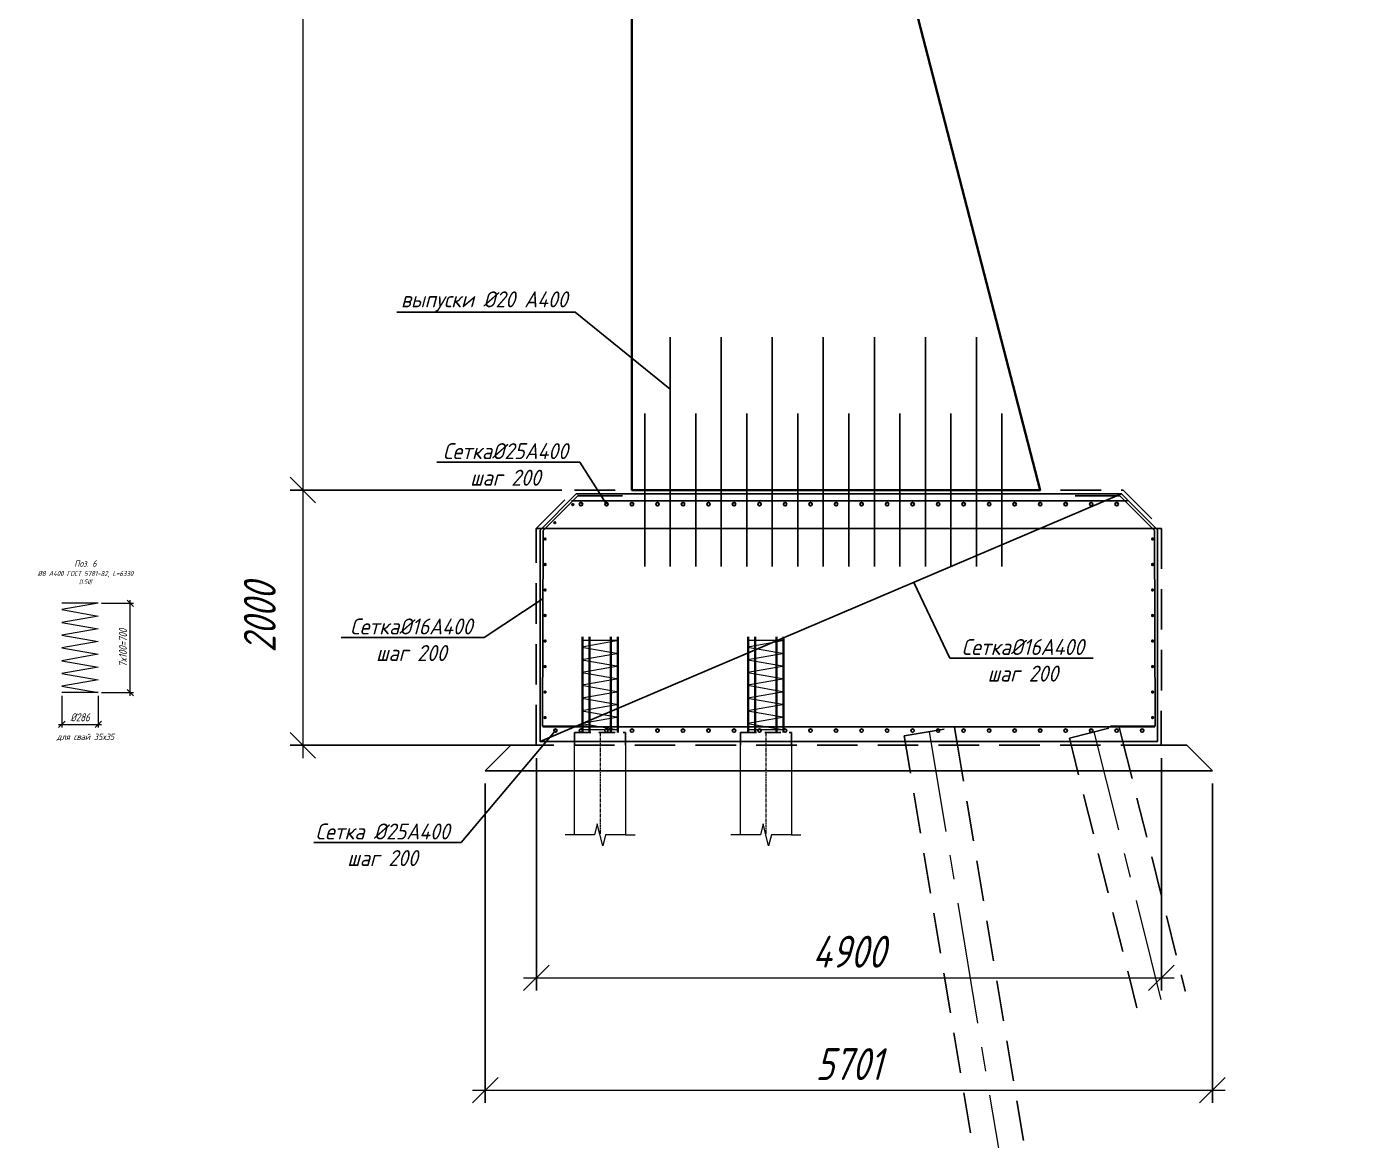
# Model space of a CAD drawing. Header units: millimetres. Extents: x 0 to 285450075, y -3000605 to 8125189010.
# Drawn here: x 6483574 to 6494067, y 159873 to 168600 of the extents above; entities that cross this region are included whole.
import ezdxf
from ezdxf import colors
from ezdxf.entities.mleader import LeaderData, LeaderLine
from ezdxf.math import Vec2, Vec3

# ---------------------------------------------------------------- set-up
doc = ezdxf.new("R2010")
doc.units = ezdxf.units.MM
for name, pattern in [('CENTER', [50.8, 31.75, -6.35, 6.35, -6.35]), ('невидимая', [9.525, 6.35, -3.175]), ('осевая', [2, 1.25, -0.25, 0.25, -0.25])]:
    doc.linetypes.add(name, pattern=pattern)
for name, color, linetype, lineweight in [('!!ТЕКСТ', 3, 'Continuous', 20), ('05_Доп.невидимые', 4, 'Continuous', 15), ('1-Оси', 1, 'CENTER', 20), ('ИС_Med_Арматура', 1, 'Continuous', 35), ('ИС_TXT_ЗГЛ', 1, 'Continuous', 35), ('ИС_АРМ_d8_A240', 111, 'Continuous', 18), ('ИС_Выноски', 3, 'Continuous', 18), ('ИС_ОПОР_Тон', 3, 'Continuous', 18), ('ИС_Основная', 7, 'Continuous', 35), ('ИС_Ось', 3, 'осевая', 18), ('ИС_Размер', 3, 'Continuous', 18), ('ИС_РЗМ', 3, 'Continuous', 18), ('ИС_Тонкая', 3, 'Continuous', 18), ('Тонкая', 3, 'Continuous', 15)]:
    doc.layers.add(name, color=color, linetype=linetype, lineweight=lineweight)
doc.layers.add('ИС_Невидимая', color=4, linetype='невидимая')
doc.styles.add('0', font='isocpeur.ttf', dxfattribs={"width": 0.8, "oblique": 15})
doc.styles.add('ISOCPEUR', font='isocpeur.ttf', dxfattribs={"width": 0.8, "oblique": 15, "height": 2.5})
doc.styles.add('ROMANS', font='isocpeur.ttf', dxfattribs={"width": 0.9, "oblique": 15})
doc.dimstyles.new('М100', dxfattribs={"dimscale": 100, "dimtxt": 2.5, "dimasz": 2, "dimexe": 1, "dimexo": 1, "dimgap": 0.8, "dimtad": 1, "dimdec": 0, "dimzin": 0, "dimdsep": 46, "dimtxsty": '0', "dimblk": 'OBLIQUE', "dimcen": 0.09, "dimdle": 1, "dimclrd": 256, "dimclre": 256, "dimclrt": 256, "dimadec": 4, "dimazin": 0, "dimtfac": 1, "dimtdec": 0, "dimtmove": 1, "dimatfit": 2, "dimfxl": 1, "dimtolj": 1, "dimtzin": 0, "dimlwd": -1, "dimarcsym": 0})
doc.dimstyles.new('М25', dxfattribs={"dimscale": 25, "dimtxt": 2.5, "dimasz": 2, "dimexe": 1, "dimexo": 1, "dimgap": 1, "dimtad": 1, "dimdec": 0, "dimtxsty": '0', "dimblk1": 'OBLIQUE', "dimblk2": 'OBLIQUE', "dimsah": 1, "dimcen": 2.5, "dimdle": 1, "dimclrd": 256, "dimclre": 256, "dimclrt": 256, "dimaunit": 1, "dimadec": 0, "dimazin": 0, "dimtfac": 0.75, "dimtdec": 0, "dimtmove": 1, "dimatfit": 2, "dimldrblk": 'OBLIQUE', "dimfxl": 1, "dimtolj": 1, "dimtzin": 0, "dimlwd": -1, "dimlwe": -1, "dimarcsym": 0})

# ---------------------------------------------------------------- blocks, each defined once
blk = doc.blocks.new('_OBLIQUE')
at = {"color": 0, "linetype": 'ByBlock', "lineweight": -2}
blk.add_line((0.5, 0.5), (-0.5, -0.5), dxfattribs=at)
blk = doc.blocks.new('*D912')
at = {"layer": 'Defpoints', "color": 0, "linetype": 'Continuous', "transparency": 16777216}
for p in [(6488070, 173469), (6485738, 164969), (6487869, 164969)]:
    blk.add_point(p, dxfattribs=at)
at = {"layer": 'ИС_Размер', "transparency": 16777216}
blk.add_line((6485738, 173569), (6485738, 164869), dxfattribs=at)
at = {"layer": 'ИС_Размер', "lineweight": -2, "transparency": 16777216}
for p, q in [((6487970, 173469), (6485638, 173469)), ((6487769, 164969), (6485638, 164969))]:
    blk.add_line(p, q, dxfattribs=at)
at = {"layer": 'ИС_Размер', "linetype": 'Continuous', "transparency": 16777216, "xscale": 200, "yscale": 200, "zscale": 200}
for p, rotation in [((6485738, 173469), 90), ((6485738, 164969), 270)]:
    blk.add_blockref('_OBLIQUE', p, dxfattribs=dict(at, rotation=rotation))
at = {"layer": 'ИС_Размер', "linetype": 'Continuous', "transparency": 16777216, "insert": (6485533, 169219), "char_height": 250, "attachment_point": 5, "rotation": 90, "style": '0'}
blk.add_mtext('\\A1;8500', dxfattribs=at)
blk = doc.blocks.new('*D1007')
at = {"layer": 'Defpoints', "color": 0, "linetype": 'Continuous', "transparency": 16777216}
for p in [(6487869, 164969), (6485738, 162969), (6487569, 162969)]:
    blk.add_point(p, dxfattribs=at)
at = {"layer": 'ИС_Размер', "transparency": 16777216}
blk.add_line((6485738, 165069), (6485738, 162869), dxfattribs=at)
at = {"layer": 'ИС_Размер', "lineweight": -2, "transparency": 16777216}
for p, q in [((6487769, 164969), (6485638, 164969)), ((6487469, 162969), (6485638, 162969))]:
    blk.add_line(p, q, dxfattribs=at)
at = {"layer": 'ИС_Размер', "linetype": 'Continuous', "transparency": 16777216, "xscale": 200, "yscale": 200, "zscale": 200}
for p, rotation in [((6485738, 164969), 90), ((6485738, 162969), 270)]:
    blk.add_blockref('_OBLIQUE', p, dxfattribs=dict(at, rotation=rotation))
at = {"layer": 'ИС_Размер', "linetype": 'Continuous', "transparency": 16777216, "insert": (6485401, 163969), "char_height": 250, "attachment_point": 5, "rotation": 90, "style": '0'}
blk.add_mtext('\\A1;2000', dxfattribs=at)
blk = doc.blocks.new('*U704')
at = {"layer": '1-Оси', "ltscale": 30, "transparency": 33554687}
blk.add_lwpolyline([(0, -7254), (0, 7254)], dxfattribs=at)
at = {"layer": 'ИС_Невидимая', "ltscale": 50}
blk.add_lwpolyline([(-200, 7146), (-200, 7254), (200, 7254), (200, 7146), (200, -6854), (30, -7254), (-30, -7254), (-200, -6854), (-200, 7146)], dxfattribs=at)
blk = doc.blocks.new('*U705')
at = {"color": 0, "linetype": 'ByBlock', "lineweight": -2, "transparency": 16777216}
blk.add_blockref('*U704', (0, 0), dxfattribs=at)
blk = doc.blocks.new('*U703')
at = {"layer": '1-Оси', "ltscale": 30, "transparency": 33554687}
blk.add_lwpolyline([(0, -7254), (0, 7254)], dxfattribs=at)
at = {"layer": 'ИС_Невидимая', "ltscale": 50}
blk.add_lwpolyline([(-200, 7146), (-200, 7254), (200, 7254), (200, 7146), (200, -6854), (30, -7254), (-30, -7254), (-200, -6854), (-200, 7146)], dxfattribs=at)
blk = doc.blocks.new('*U702')
at = {"color": 0, "linetype": 'ByBlock', "lineweight": -2, "transparency": 16777216}
blk.add_blockref('*U703', (0, 0), dxfattribs=at)
blk = doc.blocks.new('*D996')
at = {"layer": 'Defpoints', "color": 0, "linetype": 'Continuous', "transparency": 16777216}
for p in [(6487569, 162969), (6492469, 162968), (6492469, 161146)]:
    blk.add_point(p, dxfattribs=at)
at = {"layer": 'ИС_Размер', "lineweight": -2, "transparency": 16777216}
for p, q in [((6487569, 162869), (6487569, 161046)), ((6492469, 162868), (6492469, 161046))]:
    blk.add_line(p, q, dxfattribs=at)
at = {"layer": 'ИС_Размер', "transparency": 16777216}
blk.add_line((6487469, 161146), (6492569, 161146), dxfattribs=at)
at = {"layer": 'ИС_Размер', "linetype": 'Continuous', "transparency": 16777216, "xscale": 200, "yscale": 200, "zscale": 200, "rotation": 180}
blk.add_blockref('_OBLIQUE', (6487569, 161146), dxfattribs=at)
at = {"layer": 'ИС_Размер', "linetype": 'Continuous', "transparency": 16777216, "xscale": 200, "yscale": 200, "zscale": 200}
blk.add_blockref('_OBLIQUE', (6492469, 161146), dxfattribs=at)
at = {"layer": 'ИС_Размер', "linetype": 'Continuous', "transparency": 16777216, "insert": (6490019, 161351), "char_height": 250, "attachment_point": 5, "style": '0'}
blk.add_mtext('\\A1;4900', dxfattribs=at)
blk = doc.blocks.new('*D908')
at = {"layer": 'Defpoints', "color": 0, "linetype": 'Continuous', "transparency": 16777216}
for p in [(6487169, 162769), (6492869, 162769), (6492869, 160265)]:
    blk.add_point(p, dxfattribs=at)
at = {"layer": 'ИС_Размер', "lineweight": -2, "transparency": 16777216}
for p, q in [((6487169, 162669), (6487169, 160165)), ((6492869, 162669), (6492869, 160165))]:
    blk.add_line(p, q, dxfattribs=at)
at = {"layer": 'ИС_Размер', "transparency": 16777216}
blk.add_line((6487069, 160265), (6492969, 160265), dxfattribs=at)
at = {"layer": 'ИС_Размер', "linetype": 'Continuous', "transparency": 16777216, "xscale": 200, "yscale": 200, "zscale": 200, "rotation": 180}
blk.add_blockref('_OBLIQUE', (6487169, 160265), dxfattribs=at)
at = {"layer": 'ИС_Размер', "linetype": 'Continuous', "transparency": 16777216, "xscale": 200, "yscale": 200, "zscale": 200}
blk.add_blockref('_OBLIQUE', (6492869, 160265), dxfattribs=at)
at = {"layer": 'ИС_Размер', "linetype": 'Continuous', "transparency": 16777216, "insert": (6490019, 160470), "char_height": 250, "attachment_point": 5, "style": '0'}
blk.add_mtext('\\A1;5701', dxfattribs=at)
blk = doc.blocks.new('*U723')
at = {"color": 1}
for radius in [12.5, 13.5]:
    blk.add_circle((0, 0), radius, dxfattribs=at)
blk = doc.blocks.new('*U724')
at = {"color": 0, "linetype": 'ByBlock', "lineweight": -2, "transparency": 16777216}
for p in [(0, 0), (200, 0), (400, 0), (600, 0), (800, 0), (1000, 0), (1200, 0), (1400, 0), (1600, 0), (1800, 0), (2000, 0), (2200, 0), (2400, 0), (2600, 0), (2800, 0), (3000, 0), (3200, 0), (3400, 0), (3600, 0), (3800, 0), (4000, 0), (4200, 0), (4400, 0), (4600, 0)]:
    blk.add_blockref('*U723', p, dxfattribs=at)
blk = doc.blocks.new('*U753')
at = {"color": 6}
for radius in [7, 6]:
    blk.add_circle((0, 0), radius, dxfattribs=at)
blk = doc.blocks.new('*U722')
at = {"color": 0, "linetype": 'ByBlock', "lineweight": -2, "transparency": 16777216}
for p in [(0, 0), (0, -200), (0, -400), (0, -600), (0, -800), (0, -1000), (0, -1200), (0, -1400)]:
    blk.add_blockref('*U753', p, dxfattribs=at)
blk = doc.blocks.new('*U611')
at = {"color": 0, "linetype": 'ByBlock', "lineweight": -2}
for p, q in [((0, 0), (-3, 0)), ((6.38, 0), (0, 0)), ((16.26, 0), (9.88, 0)), ((16.26, 0), (19.26, 0))]:
    blk.add_line(p, q, dxfattribs=at)
blk.add_lwpolyline([(9.88, 0), (9, -3.5), (7.25, 3.5), (6.38, 0)], dxfattribs=at)
blk = doc.blocks.new('*U610')
at = {"color": 0, "linetype": 'ByBlock', "lineweight": -2}
for p, q in [((0, 0), (-3, 0)), ((6.38, 0), (0, 0)), ((16.26, 0), (9.88, 0)), ((16.26, 0), (19.26, 0))]:
    blk.add_line(p, q, dxfattribs=at)
blk.add_lwpolyline([(9.88, 0), (9, -3.5), (7.25, 3.5), (6.38, 0)], dxfattribs=at)
blk = doc.blocks.new('*U725')
at = {"color": 1}
for radius in [12.5, 13.5]:
    blk.add_circle((0, 0), radius, dxfattribs=at)
blk = doc.blocks.new('*U726')
at = {"color": 0, "linetype": 'ByBlock', "lineweight": -2, "transparency": 16777216}
for p in [(0, 0), (200, 0), (400, 0), (600, 0), (800, 0), (1000, 0), (1200, 0), (1400, 0), (1600, 0), (1800, 0), (2000, 0), (2200, 0), (2400, 0), (2600, 0), (2800, 0), (3000, 0), (3200, 0), (3400, 0), (3600, 0), (3800, 0), (4000, 0), (4200, 0)]:
    blk.add_blockref('*U725', p, dxfattribs=at)
blk = doc.blocks.new('*U727')
at = {"color": 6}
for radius in [7, 6]:
    blk.add_circle((0, 0), radius, dxfattribs=at)
blk = doc.blocks.new('*U728')
at = {"color": 0, "linetype": 'ByBlock', "lineweight": -2, "transparency": 16777216}
for p in [(0, 0), (0, -200), (0, -400), (0, -600), (0, -800), (0, -1000), (0, -1200), (0, -1400)]:
    blk.add_blockref('*U727', p, dxfattribs=at)
blk = doc.blocks.new('*U758')
at = {"layer": 'ИС_АРМ_d8_A240', "ltscale": 1000}
for p, q in [((143, 50), (-143, 0)), ((-143, 0), (143, -50))]:
    blk.add_line(p, q, dxfattribs=at)
blk = doc.blocks.new('*U759')
at = {"layer": 'ИС_Med_Арматура', "color": 0, "linetype": 'ByBlock', "lineweight": -2, "transparency": 16777216}
for p in [(0, 600), (0, 500), (0, 400), (0, 300), (0, 200), (0, 100), (0, 0)]:
    blk.add_blockref('*U758', p, dxfattribs=at)
blk = doc.blocks.new('*U749')
at = {"layer": 'ИС_Med_Арматура', "ltscale": 1000}
for p, q in [((-138, 375), (-138, -375)), ((-84, 375), (-84, -375)), ((84, 375), (84, -375)), ((138, 375), (138, -375))]:
    blk.add_line(p, q, dxfattribs=at)
at = {"layer": 'ИС_АРМ_d8_A240', "ltscale": 1000}
for p, q in [((143, 345), (-143, 345)), ((143, -355), (-143, -355))]:
    blk.add_line(p, q, dxfattribs=at)
at = {"layer": 'ИС_Med_Арматура'}
blk.add_blockref('*U759', (0, -305), dxfattribs=at)
blk = doc.blocks.new('*U750')
at = {"layer": '05_Доп.невидимые', "color": 0, "linetype": 'ByBlock', "lineweight": -2, "transparency": 16777216}
for p in [(0, 0), (1300, 0)]:
    blk.add_blockref('*U749', p, dxfattribs=at)
blk = doc.blocks.new('*U751')
at = {"layer": 'ИС_АРМ_d8_A240', "ltscale": 1000}
for p, q in [((143, 50), (-143, 0)), ((-143, 0), (143, -50))]:
    blk.add_line(p, q, dxfattribs=at)
blk = doc.blocks.new('*U752')
at = {"layer": 'ИС_Med_Арматура', "color": 0, "linetype": 'ByBlock', "lineweight": -2, "transparency": 16777216}
for p in [(0, 600), (0, 500), (0, 400), (0, 300), (0, 200), (0, 100), (0, 0)]:
    blk.add_blockref('*U751', p, dxfattribs=at)
blk = doc.blocks.new('*D909')
at = {"layer": 'Defpoints', "color": 0, "ltscale": 1000, "transparency": 16777216}
for p in [(6483849, 163382), (6484135, 163382), (6484135, 163132)]:
    blk.add_point(p, dxfattribs=at)
at = {"layer": 'ИС_РЗМ', "ltscale": 1000, "transparency": 16777216}
for p, q in [((6483849, 163357), (6483849, 163107)), ((6484135, 163357), (6484135, 163107)), ((6483824, 163132), (6484160, 163132))]:
    blk.add_line(p, q, dxfattribs=at)
at = {"layer": 'ИС_РЗМ', "ltscale": 1000, "transparency": 16777216, "xscale": 50, "yscale": 50, "zscale": 50, "rotation": 180}
blk.add_blockref('_OBLIQUE', (6483849, 163132), dxfattribs=at)
at = {"layer": 'ИС_РЗМ', "ltscale": 1000, "transparency": 16777216, "xscale": 50, "yscale": 50, "zscale": 50}
blk.add_blockref('_OBLIQUE', (6484135, 163132), dxfattribs=at)
at = {"layer": 'ИС_РЗМ', "ltscale": 1000, "transparency": 16777216, "insert": (6483992, 163188), "char_height": 62.5, "attachment_point": 5, "style": '0'}
blk.add_mtext('\\A1;%%C286', dxfattribs=at)
blk = doc.blocks.new('*D910')
at = {"layer": 'Defpoints', "color": 0, "ltscale": 1000, "transparency": 16777216}
for p in [(6484135, 164082), (6484385, 164082), (6484135, 163382)]:
    blk.add_point(p, dxfattribs=at)
at = {"layer": 'ИС_РЗМ', "ltscale": 1000, "transparency": 16777216}
for p, q in [((6484160, 164082), (6484410, 164082)), ((6484385, 163357), (6484385, 164107)), ((6484160, 163382), (6484410, 163382))]:
    blk.add_line(p, q, dxfattribs=at)
at = {"layer": 'ИС_РЗМ', "ltscale": 1000, "transparency": 16777216, "xscale": 50, "yscale": 50, "zscale": 50}
for p, rotation in [((6484385, 164082), 90), ((6484385, 163382), 270)]:
    blk.add_blockref('_OBLIQUE', p, dxfattribs=dict(at, rotation=rotation))
at = {"layer": 'ИС_РЗМ', "ltscale": 1000, "transparency": 16777216, "insert": (6484328, 163732), "char_height": 62.5, "attachment_point": 5, "rotation": 90, "style": '0'}
blk.add_mtext('\\A1;7x100=700', dxfattribs=at)
blk = doc.blocks.new('_None')

msp = doc.modelspace()

# ---------------------------------------------------------------- linework, layer by layer
at = {"color": 6}
for points in [[(6488618.8559, 164368.6776), (6488618.8693, 166168.6776)], [(6489018.8559, 164368.6776), (6489018.8693, 166168.6776)], [(6489418.8559, 164368.6776), (6489418.8693, 166168.6776)], [(6489818.8559, 164368.6776), (6489818.8693, 166168.6776)], [(6490218.8559, 164368.6776), (6490218.8693, 166168.6776)], [(6490618.8559, 164368.6746), (6490618.8693, 166168.6746)], [(6491018.8559, 164368.6716), (6491018.8693, 166168.6716)], [(6488418.8559, 164368.6776), (6488418.8648, 165568.6776)], [(6488818.8559, 164368.6776), (6488818.8648, 165568.6776)], [(6489218.8559, 164368.6776), (6489218.8648, 165568.6776)], [(6489618.8559, 164368.6776), (6489618.8648, 165568.6776)], [(6490018.8559, 164368.6776), (6490018.8648, 165568.6776)], [(6490418.8559, 164368.6776), (6490418.8648, 165568.6776)], [(6490818.8559, 164368.6746), (6490818.8648, 165568.6746)], [(6491218.8559, 164368.6716), (6491218.8648, 165568.6716)], [(6488244.3206, 164923.6892), (6487894.3206, 164923.6892), (6487623.3508, 164652.6634), (6487618.6079, 163118.7201), (6487968.6079, 163118.7201)], [(6491793.6485, 164923.6892), (6492143.6485, 164923.6892), (6492414.6183, 164652.6634), (6492419.3612, 163118.7201), (6492069.3612, 163118.7201)]]:
    msp.add_lwpolyline(points, dxfattribs=at)
at = {"color": 5}
msp.add_lwpolyline([(6487598.6079, 164655.9208), (6487881.0446, 164938.6893), (6492156.5792, 164938.693), (6492439.0029, 164656.2692), (6492438.656, 162997.6742), (6487598.6079, 162998.6867)], close=True, dxfattribs=at)
for points in [[(6487598.6079, 162998.6867), (6492156.5792, 164938.693)], [(6487568.6079, 162968.693), (6487368.6079, 162968.693), (6487168.6079, 162768.693)], [(6492469.3612, 162968.693), (6492669.3612, 162968.693), (6492869.3612, 162768.693)], [(6487168.6079, 162768.693), (6492869.3612, 162768.693)]]:
    msp.add_lwpolyline(points, dxfattribs=at)
at = {"color": 1}
for points in [[(6487843.8948, 164885.1892), (6492202.5093, 164885.1892)], [(6487618.6389, 163113.7201), (6492418.6802, 163113.3207)]]:
    msp.add_lwpolyline(points, dxfattribs=at)
at = {"color": 6}
for centre in [(6487855.3517, 164855.0108), (6487713.945, 164713.5748)]:
    msp.add_circle(centre, 7, dxfattribs=at)
at = {"layer": 'ИС_АРМ_d8_A240', "ltscale": 1000}
for p, q in [((6484134.6247, 164081.6698), (6483848.6247, 164081.6698)), ((6484134.6247, 163381.6698), (6483848.6247, 163381.6698))]:
    msp.add_line(p, q, dxfattribs=at)
at = {"layer": 'ИС_Невидимая', "ltscale": 50}
for points in [[(6492469.0055, 164668.693), (6487568.9635, 164668.693), (6487868.6079, 164968.6892), (6492169.0055, 164968.693)], [(6492468.6499, 162968.693), (6487568.6079, 162968.693), (6487568.9635, 164668.693), (6492469.0055, 164668.693)]]:
    msp.add_lwpolyline(points, close=True, dxfattribs=at)
at = {"layer": 'ИС_Невидимая', "ltscale": 20}
for points in [[(6487868.8784, 162968.697), (6487868.8784, 163068.697), (6488268.845, 163068.7492), (6488268.845, 162968.7492)], [(6489168.8784, 162968.697), (6489168.8784, 163068.697), (6489568.845, 163068.7492), (6489568.845, 162968.7492)]]:
    msp.add_lwpolyline(points, dxfattribs=at)
at = {"layer": 'ИС_ОПОР_Тон', "ltscale": 500}
for points in [[(6487868.858, 162268.1522), (6487868.8784, 162968.697)], [(6488268.845, 162968.697), (6488268.845, 162268.1522)], [(6489168.858, 162268.1482), (6489168.8784, 162968.693)], [(6489568.845, 162968.693), (6489568.845, 162268.1482)]]:
    msp.add_lwpolyline(points, dxfattribs=at)
at = {"layer": 'ИС_Основная'}
msp.add_lwpolyline([(6489319.1905, 173468.688), (6491518.8603, 164968.6918), (6488318.8603, 164968.6935), (6488319.3804, 173468.688)], dxfattribs=at)
at = {"layer": 'ИС_Ось', "ltscale": 20}
for points in [[(6488068.8617, 163068.7231), (6488068.8385, 162268.1688)], [(6489368.8617, 163068.7191), (6489368.8385, 162268.1648)]]:
    msp.add_lwpolyline(points, dxfattribs=at)

# ---------------------------------------------------------------- block references
for name, p in [('*U726', (6487918.9145, 164858.1869)), ('*U722', (6487637.6699, 164585.6918)), ('*U724', (6487718.653, 163083.7201))]:
    msp.add_blockref(name, p)
at = {"xscale": -1}
msp.add_blockref('*U728', (6492400.2992, 164585.6918), dxfattribs=at)
at = {"color": 40, "true_color": 0xf8d731}
for name, p, rotation in [('*U702', (6491843.2296, 155920.0779), 9.462322178601521), ('*U705', (6493701.5768, 156036.2066), 14.03620227111993)]:
    msp.add_blockref(name, p, dxfattribs=dict(at, rotation=rotation))
at = {"layer": '05_Доп.невидимые'}
msp.add_blockref('*U750', (6488068.8621, 163443.7231), dxfattribs=at)
at = {"layer": 'ИС_Med_Арматура'}
msp.add_blockref('*U752', (6483991.6247, 163431.6698), dxfattribs=at)
at = {"layer": 'ИС_Тонкая', "xscale": 24.62300410485155, "yscale": 24.62300410485155, "zscale": 24.62300410485155}
for name, p in [('*U611', (6487868.5488, 162268.0144)), ('*U610', (6489168.5488, 162268.0104))]:
    msp.add_blockref(name, p, dxfattribs=at)

# ---------------------------------------------------------------- texts
at = {"layer": 'ИС_TXT_ЗГЛ', "insert": (6483584.2215, 164418.0912), "char_height": 50, "width": 899.371704, "attachment_point": 1, "style": '0', "bg_fill": 3, "box_fill_scale": 1.2, "bg_fill_color": 256, "bg_fill_transparency": 3939377}
msp.add_mtext('\\pxqc;Поз. 6\\P{\\H0.8x;%%C8 A400 ГОСТ 5781-82, L=6330}\\P{\\H0.7x;(1:50) }', dxfattribs=at)

# ---------------------------------------------------------------- dimensions: what is measured, and where the dimension line sits
at = {"layer": 'ИС_Размер', "linetype": 'Continuous'}
dim = msp.add_linear_dim(base=(6485737.8592, 164968.6892), p1=(6488069.6638, 173468.688), p2=(6487868.6079, 164968.6892), angle=90, dimstyle='М100', dxfattribs=at)
dim.commit()
dim.dimension.update_dxf_attribs({"geometry": '*D912', "text_midpoint": (6485532.8592, 169218.6886)})
dim = msp.add_linear_dim(base=(6485737.8592, 162968.693), p1=(6487868.6079, 164968.6892), p2=(6487568.6079, 162968.693), angle=90, dimstyle='М100', dxfattribs=at)
dim.commit()
dim.dimension.update_dxf_attribs({"geometry": '*D1007', "text_midpoint": (6485606.3272, 163968.6911), "dimtype": 160})
at = {"layer": 'ИС_РЗМ', "ltscale": 1000}
dim = msp.add_linear_dim(base=(6484384.6247, 164081.6698), p1=(6484134.6247, 163381.6698), p2=(6484134.6247, 164081.6698), angle=90, text='7x100=<>', dimstyle='М25', dxfattribs=at)
dim.commit()
dim.dimension.update_dxf_attribs({"geometry": '*D910', "text_midpoint": (6484328.3747, 163731.6698)})
dim = msp.add_linear_dim(base=(6484134.6247, 163131.6698), p1=(6483848.6247, 163381.6698), p2=(6484134.6247, 163381.6698), text='%%C<>', dimstyle='М25', dxfattribs=at)
dim.commit()
dim.dimension.update_dxf_attribs({"geometry": '*D909', "text_midpoint": (6483991.6247, 163187.9198)})

# ---------------------------------------------------------------- leaders
at = {"layer": 'Тонкая', "color": 3}
ml = msp.add_multileader_mtext('Standard', dxfattribs=at)
ml.set_content('{\\C256;выпуски %%C20 А400 }', color=4, style='ROMANS')
ml.set_leader_properties(color=256)
ml.set_arrow_properties(name='NONE')
ml.build(insert=Vec2(0, 0))
ml.multileader.update_dxf_attribs({"text_left_attachment_type": 6, "text_right_attachment_type": 6, "arrow_head_size": 600})
ctx = ml.context
ctx.base_point, ctx.char_height, ctx.arrow_head_size, ctx.plane_origin = Vec3(6486456.338, 166363.7822), 125, 600, Vec3(6487031.6931, 167812.4871)
ctx.left_attachment, ctx.right_attachment, ctx.text_align_type = 6, 6, 1
notes = []
notes.append((ctx, [(1, (1, 1, 0), (6487873.5626, 166363.7822), (-1, 0), 8, [(0, [(6488618.8662, 165759.2524)], 0, [])])]))
ctx.mtext.insert, ctx.mtext.width, ctx.mtext.alignment, ctx.mtext.flow_direction = Vec3(6487160.9503, 166526.2822), 1694.855821, 2, 5
ml = msp.add_multileader_mtext('Standard', dxfattribs=at)
ml.set_content('{\\C256;Сетка%%C25А400 \\Pшаг 200 }', color=4, style='ROMANS')
ml.set_leader_properties(color=256)
ml.set_arrow_properties(name='NONE')
ml.build(insert=Vec2(0, 0))
ml.multileader.update_dxf_attribs({"text_left_attachment_type": 6, "text_right_attachment_type": 6, "arrow_head_size": 600})
ctx = ml.context
ctx.base_point, ctx.char_height, ctx.arrow_head_size, ctx.plane_origin = Vec3(6486751.6308, 165186.6779), 125, 600, Vec3(6486517.2233, 166635.3828)
ctx.left_attachment, ctx.right_attachment, ctx.text_align_type = 6, 6, 1
notes.append((ctx, [(1, (1, 1, 0), (6487910.1054, 165186.6779), (-1, 0), 8, [(0, [(6488118.9145, 164858.1869)], 0, [])])]))
ctx.mtext.insert, ctx.mtext.width, ctx.mtext.alignment, ctx.mtext.flow_direction = Vec3(6487326.8681, 165336.6779), 1163.408554, 2, 5
ml = msp.add_multileader_mtext('Standard', dxfattribs=at)
ml.set_content('{\\C256;Сетка%%C16А400 \\Pшаг 200 }', color=4, style='ROMANS')
ml.set_leader_properties(color=256)
ml.set_arrow_properties(name='NONE')
ml.build(insert=Vec2(0, 0))
ml.multileader.update_dxf_attribs({"text_left_attachment_type": 6, "text_right_attachment_type": 6, "arrow_head_size": 600})
ctx = ml.context
ctx.base_point, ctx.char_height, ctx.arrow_head_size, ctx.plane_origin = Vec3(6490819.015, 163651.3398), 125, 600, Vec3(6490055.1054, 167038.6023)
ctx.left_attachment, ctx.right_attachment, ctx.text_align_type = 6, 6, 1
notes.append((ctx, [(0, (1, 1, 0), (6490811.015, 163651.3398), (1, 0), 8, [(0, [(6490528.7279, 164245.8318)], 0, [])])]))
ctx.mtext.insert, ctx.mtext.width, ctx.mtext.alignment, ctx.mtext.flow_direction = Vec3(6491383.0023, 163801.3398), 1163.408554, 2, 5
ml = msp.add_multileader_mtext('Standard', dxfattribs=at)
ml.set_content('{\\C256;Сетка%%C16А400 \\Pшаг 200 }', color=4, style='ROMANS')
ml.set_leader_properties(color=256)
ml.set_arrow_properties(name='NONE')
ml.build(insert=Vec2(0, 0))
ml.multileader.update_dxf_attribs({"text_left_attachment_type": 6, "text_right_attachment_type": 6, "arrow_head_size": 600})
ctx = ml.context
ctx.base_point, ctx.char_height, ctx.arrow_head_size, ctx.plane_origin = Vec3(6486025.1193, 163812.4737), 125, 600, Vec3(6485886.0431, 165840.9161)
ctx.left_attachment, ctx.right_attachment, ctx.text_align_type = 6, 6, 1
notes.append((ctx, [(1, (1, 1, 0), (6487161.0939, 163812.4737), (-1, 0), 8, [(0, [(6487621.7016, 164119.2964)], 0, [])])]))
ctx.mtext.insert, ctx.mtext.width, ctx.mtext.alignment, ctx.mtext.flow_direction = Vec3(6486589.1066, 163962.4737), 1163.408554, 2, 5
ml = msp.add_multileader_mtext('Standard', dxfattribs=at)
ml.set_content('{\\C256;Сетка %%C25А400 \\Pшаг 200 }', color=4, style='ROMANS')
ml.set_leader_properties(color=256)
ml.set_arrow_properties(name='NONE')
ml.build(insert=Vec2(0, 0))
ml.multileader.update_dxf_attribs({"text_left_attachment_type": 6, "text_right_attachment_type": 6, "arrow_head_size": 600})
ctx = ml.context
ctx.base_point, ctx.char_height, ctx.arrow_head_size, ctx.plane_origin = Vec3(6485754.4413, 162205.4507), 125, 600, Vec3(6486056.1758, 164069.6283)
ctx.left_attachment, ctx.right_attachment, ctx.text_align_type = 6, 6, 1
notes.append((ctx, [(1, (1, 1, 0), (6486980.4159, 162205.4507), (-1, 0), 8, [(0, [(6487718.653, 163083.7201)], 0, [])])]))
ctx.mtext.insert, ctx.mtext.width, ctx.mtext.alignment, ctx.mtext.flow_direction = Vec3(6486363.4286, 162355.4507), 1441.788338, 2, 5
for ctx, leaders in notes:
    for number, flags, end, landing, length, lines in leaders:
        leader = LeaderData()
        leader.index, (leader.has_last_leader_line, leader.has_dogleg_vector, leader.attachment_direction) = number, flags
        leader.last_leader_point, leader.dogleg_vector, leader.dogleg_length = Vec3(end), Vec3(landing), length
        for number, points, colour, breaks in lines:
            line = LeaderLine()
            line.index, line.vertices, line.color, line.breaks = number, Vec3.list(points), colors.encode_raw_color(colour), breaks
            leader.lines.append(line)
        ctx.leaders.append(leader)

# ---------------------------------------------------------------- next in the draw order: texts
at = {"layer": '!!ТЕКСТ', "color": 1, "insert": (6493888.4846, 158719.4498), "char_height": 1000, "width": 4185.384705, "attachment_point": 5, "rotation": 288.78930894, "style": 'ISOCPEUR', "bg_fill": 2}
msp.add_mtext('4:1', dxfattribs=at)
at = {"layer": 'ИС_TXT_ЗГЛ', "insert": (6483584.4067, 163060.0461), "char_height": 50, "width": 899.371704, "attachment_point": 1, "style": '0', "bg_fill": 3, "box_fill_scale": 1.2, "bg_fill_color": 256, "bg_fill_transparency": 3939377}
msp.add_mtext('\\pxqc;для свай 35х35', dxfattribs=at)

# ---------------------------------------------------------------- next in the draw order: dimensions: what is measured, and where the dimension line sits
at = {"layer": 'ИС_Размер', "linetype": 'Continuous'}
for base, p1, p2, picture, middle in [((6492468.6497, 161145.6337), (6487568.6079, 162968.693), (6492468.6497, 162967.6679), '*D996', (6490018.6288, 161350.6337)), ((6492869.3612, 160264.6371), (6487168.6079, 162768.693), (6492869.3612, 162768.693), '*D908', (6490018.9845, 160469.6371))]:
    dim = msp.add_linear_dim(base=base, p1=p1, p2=p2, dimstyle='М100', dxfattribs=at)
    dim.commit()
    dim.dimension.update_dxf_attribs({"geometry": picture, "text_midpoint": middle})

# ---------------------------------------------------------------- next in the draw order: leaders
at = {"layer": 'ИС_Выноски'}
ml = msp.add_multileader_mtext('Standard', dxfattribs=at)
ml.set_content('Ось опоры ОП5 \\PПК 71+4,24', color=256, style='ISOCPEUR')
ml.set_leader_properties(color=256, linetype='ByLayer')
ml.set_arrow_properties(name='NONE')
ml.build(insert=Vec2(0, 0))
ml.multileader.update_dxf_attribs({"text_left_attachment_type": 6, "text_right_attachment_type": 6, "dogleg_length": 0.36, "arrow_head_size": 600, "scale": 200})
ctx = ml.context
ctx.base_point, ctx.scale, ctx.char_height, ctx.arrow_head_size, ctx.landing_gap_size, ctx.plane_origin, ctx.plane_x_axis, ctx.plane_y_axis = Vec3(6491305.907, -249586.6867), 200, 1200, 600, 125, Vec3(6498301.5835, -231081.3656), Vec3(0, 1), Vec3(-1, 0)
ctx.left_attachment, ctx.right_attachment, ctx.text_align_type = 6, 6, 1
notes = []
notes.append((ctx, [(1, (1, 1, 0), (6491305.907, -239892.5669), (0, -1), 161.0417, [(1, [(6491305.907, -237917.204)], 0, [])])]))
ctx.mtext.insert, ctx.mtext.text_direction, ctx.mtext.rotation, ctx.mtext.width, ctx.mtext.alignment, ctx.mtext.flow_direction = Vec3(6489865.907, -244820.1476), Vec3(0, 1), 1.5707963268, 10620.215089, 2, 5
ml = msp.add_multileader_mtext('Standard', dxfattribs=at)
ml.set_content('Ось опоры ОП5 \\PПК 71+4,24', color=256, style='ISOCPEUR')
ml.set_leader_properties(color=256, linetype='ByLayer')
ml.set_arrow_properties(name='NONE')
ml.build(insert=Vec2(0, 0))
ml.multileader.update_dxf_attribs({"text_left_attachment_type": 6, "text_right_attachment_type": 6, "dogleg_length": 0.36, "arrow_head_size": 600, "scale": 200})
ctx = ml.context
ctx.base_point, ctx.scale, ctx.char_height, ctx.arrow_head_size, ctx.landing_gap_size, ctx.plane_origin, ctx.plane_x_axis, ctx.plane_y_axis = Vec3(6491305.907, -377391.5054), 200, 1200, 600, 125, Vec3(6498301.5835, -358886.1843), Vec3(0, 1), Vec3(-1, 0)
ctx.left_attachment, ctx.right_attachment, ctx.text_align_type = 6, 6, 1
notes.append((ctx, [(1, (1, 1, 0), (6491305.907, -367697.3856), (0, -1), 161.0417, [(1, [(6491305.907, -365722.0227)], 0, [])])]))
ctx.mtext.insert, ctx.mtext.text_direction, ctx.mtext.rotation, ctx.mtext.width, ctx.mtext.alignment, ctx.mtext.flow_direction = Vec3(6489865.907, -372624.9663), Vec3(0, 1), 1.5707963268, 10620.215089, 2, 5
for ctx, leaders in notes:
    for number, flags, end, landing, length, lines in leaders:
        leader = LeaderData()
        leader.index, (leader.has_last_leader_line, leader.has_dogleg_vector, leader.attachment_direction) = number, flags
        leader.last_leader_point, leader.dogleg_vector, leader.dogleg_length = Vec3(end), Vec3(landing), length
        for number, points, colour, breaks in lines:
            line = LeaderLine()
            line.index, line.vertices, line.color, line.breaks = number, Vec3.list(points), colors.encode_raw_color(colour), breaks
            leader.lines.append(line)
        ctx.leaders.append(leader)

doc.saveas('drawing.dxf')
